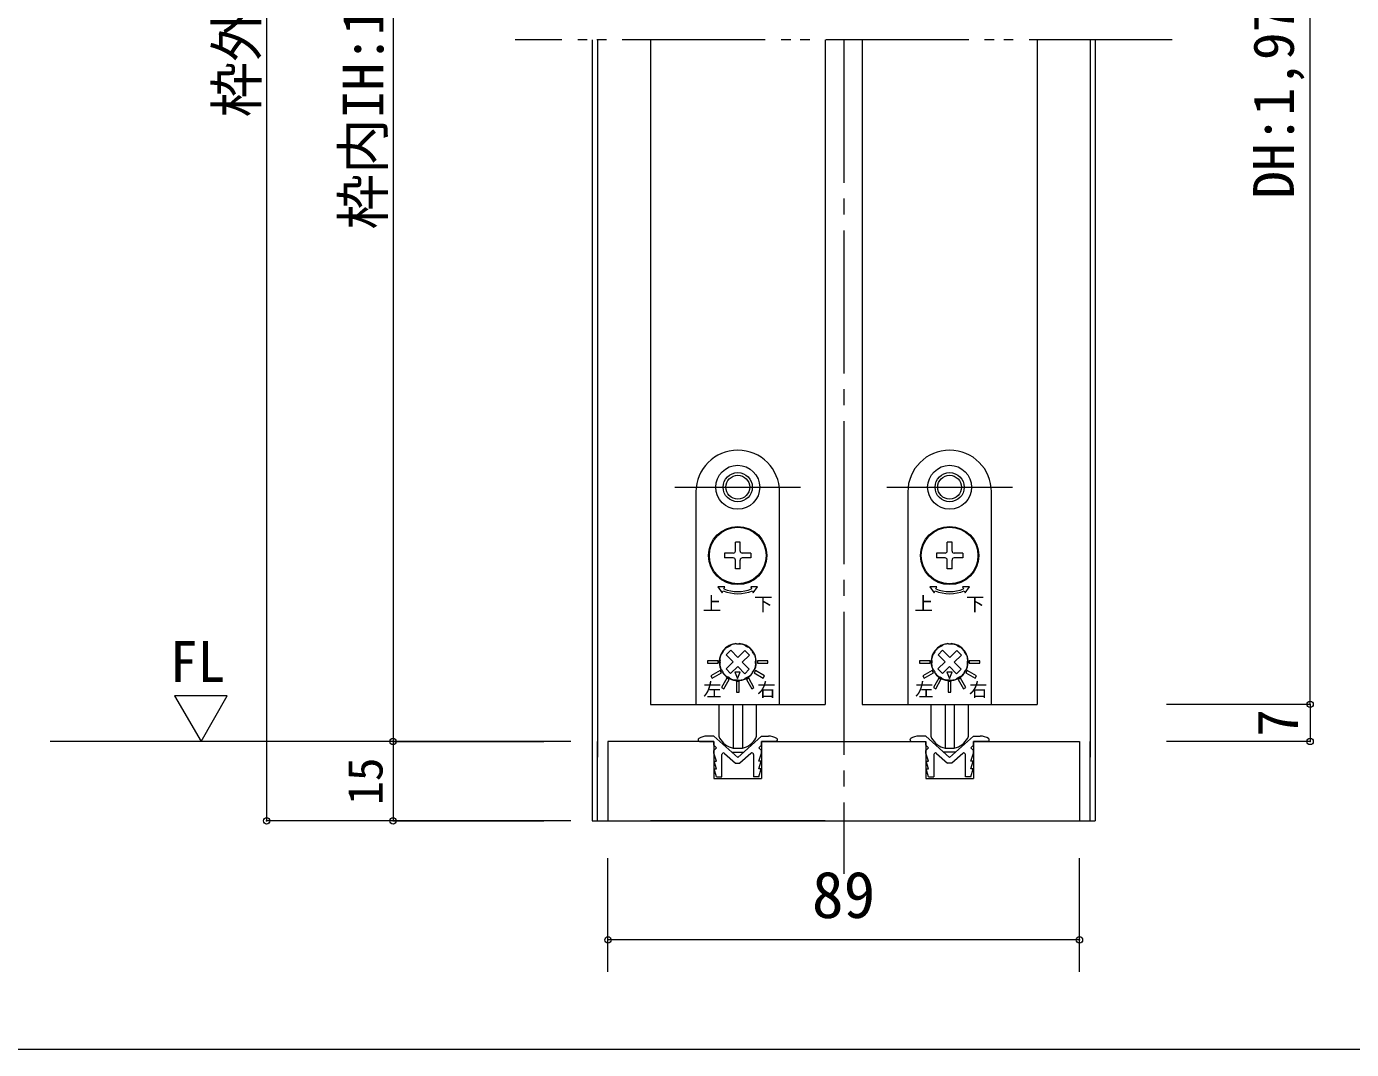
# Model space of a CAD drawing. Units: millimetres on the paper, enlarged 10 times, with parts at other scales. Extents: x -2000 to 2000, y -1385 to 1385.
# Drawn here: x -1346 to -512, y -68 to 576 of the extents above; entities that cross this region are included whole.
import ezdxf
from ezdxf.enums import TextEntityAlignment as Align

# ---------------------------------------------------------------- set-up
doc = ezdxf.new("R2010")
doc.units = ezdxf.units.MM
doc.header["$LTSCALE"] = 10
doc.header["$PDMODE"] = 32
doc.header["$PDSIZE"] = 4
for name, pattern in [('CHAIN2', [12, 9, -1, 1, -1]), ('DOUBLE_CHAIN2', [12.8, 9, -1, 0.6, -0.6, 0.6, -1]), ('USER1', [19.05, 12.7, -6.35])]:
    doc.linetypes.add(name, pattern=pattern)
for name, color, linetype, lineweight in [('1-0_H-SYM', 7, 'Continuous', 20), ('1-1_0', 7, 'Continuous', 20), ('2-0_18', 7, 'Continuous', 18), ('2-9', 7, 'Continuous', 18)]:
    doc.layers.add(name, color=color, linetype=linetype, lineweight=lineweight)
doc.styles.add('ＭＳ ゴシック', font='')
doc.styles.get('ＭＳ ゴシック').set_extended_font_data('MS Gothic')

msp = doc.modelspace()

# ---------------------------------------------------------------- linework, layer by layer
at = {"layer": '1-0_H-SYM'}
msp.add_lwpolyline([(380, -67.5), (-1950, -67.5), (-1950, 1335)], dxfattribs=at)
msp.add_lwpolyline([(380, -67.5), (-1950, -67.5), (-1950, 1335)], dxfattribs=at)
at = {"layer": '1-1_0'}
msp.add_lwpolyline([(380, -67.5), (-1950, -67.5), (-1950, 1335)], dxfattribs=at)
at = {"layer": '2-0_18', "color": 4, "lineweight": 9}
for p, q in [((-1194.86, 1060.22), (-1194.86, 76.41)), ((-1115.34, 940.22), (-1115.34, 116.37)), ((-538.3, 149.74), (-538.3, 913.56)), ((-1003.44, 126.41), (-1331.1, 126.41)), ((-1115.34, 126.41), (-1115.34, 76.41)), ((-1115.34, 126.41), (-1020.52, 126.41)), ((-1003.44, 76.41), (-1194.86, 76.41)), ((-1003.44, 76.41), (-1119.51, 76.41)), ((-1115.34, 76.41), (-1020.52, 76.41)), ((-980.11, -18.52), (-980.11, 52.87)), ((-683.44, -18.52), (-683.44, 52.87)), ((-683.44, 1.48), (-980.11, 1.48))]:
    msp.add_line(p, q, dxfattribs=at)
at = {"layer": '2-0_18', "lineweight": 20}
for p, q in [((-990.11, 568.07), (-990.11, 76.41)), ((-986.78, 568.07), (-986.78, 116.41)), ((-953.44, 568.07), (-953.44, 149.74)), ((-843.44, 568.07), (-843.44, 149.74)), ((-820.11, 568.07), (-820.11, 149.74)), ((-710.11, 568.07), (-710.11, 149.74)), ((-676.78, 568.07), (-676.78, 116.41)), ((-673.44, 568.07), (-673.44, 76.41)), ((-953.44, 149.74), (-843.44, 149.74)), ((-820.11, 149.74), (-710.11, 149.74)), ((-986.78, 76.41), (-986.78, 126.41)), ((-913.44, 126.41), (-980.11, 126.41)), ((-980.11, 126.41), (-980.11, 76.41)), ((-922.44, 126.41), (-913.44, 126.41)), ((-913.44, 129.74), (-917.73, 129.74)), ((-883.44, 129.74), (-879.16, 129.74)), ((-883.44, 126.41), (-883.44, 103.07)), ((-874.44, 126.41), (-883.44, 126.41)), ((-883.44, 126.41), (-780.11, 126.41)), ((-789.11, 126.41), (-780.11, 126.41)), ((-780.11, 129.74), (-784.4, 129.74)), ((-750.11, 129.74), (-745.82, 129.74)), ((-750.11, 126.41), (-750.11, 103.07)), ((-741.11, 126.41), (-750.11, 126.41)), ((-676.78, 76.41), (-676.78, 126.41)), ((-908.44, 104.07), (-908.44, 118.16)), ((-906.78, 118.91), (-899.84, 112.74)), ((-902.19, 119.74), (-894.69, 119.74)), ((-890.11, 118.91), (-897.05, 112.74)), ((-888.44, 118.16), (-888.44, 104.07)), ((-775.11, 118.16), (-775.11, 104.07)), ((-773.44, 118.91), (-766.5, 112.74)), ((-761.36, 119.74), (-768.86, 119.74)), ((-756.77, 118.91), (-763.72, 112.74)), ((-755.11, 104.07), (-755.11, 118.16)), ((-911.78, 104.07), (-913.28, 109.07)), ((-899.84, 112.74), (-897.05, 112.74)), ((-885.11, 104.07), (-883.61, 109.07)), ((-778.44, 104.07), (-779.94, 109.07)), ((-763.72, 112.74), (-766.5, 112.74)), ((-751.78, 104.07), (-750.28, 109.07)), ((-911.78, 104.07), (-908.44, 104.07)), ((-885.11, 104.07), (-888.44, 104.07)), ((-778.44, 104.07), (-775.11, 104.07)), ((-751.78, 104.07), (-755.11, 104.07)), ((-990.11, 76.41), (-673.44, 76.41)), ((-986.78, 76.41), (-676.78, 76.41)), ((-843.44, 76.41), (-953.44, 76.41))]:
    msp.add_line(p, q, dxfattribs=at)
at = {"layer": '2-0_18', "color": 2, "linetype": 'USER1'}
for p, q in [((-937.94, 286.41), (-858.94, 286.41)), ((-804.61, 286.41), (-725.61, 286.41))]:
    msp.add_line(p, q, dxfattribs=at)
at = {"layer": '2-0_18'}
for p, q in [((-924.78, 283.41), (-924.78, 149.74)), ((-872.11, 149.74), (-872.11, 283.41)), ((-791.44, 283.41), (-791.44, 149.74)), ((-738.78, 149.74), (-738.78, 283.41)), ((-896.94, 251.74), (-899.94, 251.74)), ((-899.94, 246.24), (-899.94, 251.74)), ((-896.94, 246.24), (-896.94, 251.74)), ((-763.61, 251.74), (-766.61, 251.74)), ((-766.61, 246.24), (-766.61, 251.74)), ((-763.61, 246.24), (-763.61, 251.74)), ((-901.28, 241.91), (-906.78, 241.91)), ((-890.11, 244.9), (-895.61, 244.9)), ((-890.11, 241.9), (-895.61, 241.9)), ((-890.11, 244.9), (-890.11, 241.9)), ((-767.94, 241.91), (-773.44, 241.91)), ((-756.78, 244.9), (-762.28, 244.9)), ((-756.78, 241.9), (-762.28, 241.9)), ((-756.78, 244.9), (-756.78, 241.9)), ((-899.94, 235.07), (-899.94, 240.57)), ((-896.94, 235.07), (-899.94, 235.07)), ((-896.94, 235.07), (-896.94, 240.57)), ((-766.61, 235.07), (-766.61, 240.57)), ((-763.61, 235.07), (-766.61, 235.07)), ((-763.61, 235.07), (-763.61, 240.57)), ((-898.41, 179.23), (-893.88, 183.66)), ((-765.07, 179.23), (-760.54, 183.66)), ((-905.8, 172.02), (-901.27, 176.44)), ((-901.27, 176.44), (-905.69, 180.97)), ((-772.47, 172.02), (-767.94, 176.44)), ((-767.94, 176.44), (-772.36, 180.97)), ((-903.01, 169.15), (-905.8, 172.02)), ((-903.01, 169.15), (-898.48, 173.58)), ((-894.05, 169.04), (-898.48, 173.58)), ((-891.19, 171.84), (-894.05, 169.04)), ((-769.68, 169.15), (-772.47, 172.02)), ((-769.68, 169.15), (-765.14, 173.58)), ((-760.72, 169.04), (-765.14, 173.58)), ((-757.86, 171.84), (-760.72, 169.04)), ((-924.78, 149.74), (-872.11, 149.74)), ((-910.11, 129.29), (-910.11, 149.74)), ((-901.36, 149.74), (-901.36, 122.23)), ((-895.53, 149.74), (-895.53, 122.23)), ((-886.78, 149.74), (-886.78, 129.29)), ((-791.44, 149.74), (-738.78, 149.74)), ((-776.78, 129.29), (-776.78, 149.74)), ((-768.03, 149.74), (-768.03, 122.23)), ((-762.19, 149.74), (-762.19, 122.23)), ((-753.44, 149.74), (-753.44, 129.29)), ((-901.36, 122.23), (-895.53, 122.23)), ((-768.03, 122.23), (-762.19, 122.23))]:
    msp.add_line(p, q, dxfattribs=at)
for points in [[(-901.28, 244.91), (-906.78, 244.91), (-906.78, 241.91)], [(-767.94, 244.91), (-773.44, 244.91), (-773.44, 241.91)], [(-907.12, 222.46), (-906.61, 223.7), (-910.94, 223.7), (-908.14, 220), (-907.63, 221.23)], [(-889.26, 221.23), (-888.75, 220), (-885.95, 223.7), (-890.28, 223.7), (-889.77, 222.46)], [(-773.78, 222.46), (-773.27, 223.7), (-777.6, 223.7), (-774.8, 220), (-774.29, 221.23)], [(-755.92, 221.23), (-755.41, 220), (-752.62, 223.7), (-756.95, 223.7), (-756.44, 222.46)], [(-898.41, 179.23), (-902.83, 183.77), (-905.69, 180.97)], [(-891.19, 171.84), (-895.61, 176.37), (-891.08, 180.79), (-893.88, 183.66)], [(-765.07, 179.23), (-769.5, 183.77), (-772.36, 180.97)], [(-757.86, 171.84), (-762.28, 176.37), (-757.75, 180.79), (-760.54, 183.66)]]:
    msp.add_lwpolyline(points, dxfattribs=at)
for points in [[(-917.44, 175.57), (-910.78, 175.57), (-910.78, 177.24), (-917.44, 177.24)], [(-879.44, 177.24), (-886.11, 177.24), (-886.11, 175.57), (-879.44, 175.57)], [(-784.11, 175.57), (-777.44, 175.57), (-777.44, 177.24), (-784.11, 177.24)], [(-746.11, 177.24), (-752.78, 177.24), (-752.78, 175.57), (-746.11, 175.57)], [(-914.48, 166.18), (-908.71, 169.52), (-909.54, 170.96), (-915.31, 167.63)], [(-898.57, 166.07), (-896.85, 170.05), (-900.19, 170.09)], [(-881.57, 167.63), (-887.34, 170.96), (-888.18, 169.52), (-882.4, 166.18)], [(-781.15, 166.18), (-775.37, 169.52), (-776.21, 170.96), (-781.98, 167.63)], [(-765.24, 166.07), (-763.52, 170.05), (-766.85, 170.09)], [(-748.24, 167.63), (-754.01, 170.96), (-754.84, 169.52), (-749.07, 166.18)], [(-907.22, 159.53), (-903.89, 165.31), (-905.33, 166.14), (-908.66, 160.37)], [(-897.61, 164.07), (-899.28, 164.07), (-899.28, 157.41), (-897.61, 157.41)], [(-888.22, 160.37), (-891.55, 166.14), (-893, 165.31), (-889.66, 159.53)], [(-773.89, 159.53), (-770.55, 165.31), (-772, 166.14), (-775.33, 160.37)], [(-764.28, 164.07), (-765.94, 164.07), (-765.94, 157.41), (-764.28, 157.41)], [(-754.89, 160.37), (-758.22, 166.14), (-759.66, 165.31), (-756.33, 159.53)]]:
    msp.add_lwpolyline(points, close=True, dxfattribs=at)
at = {"layer": '2-0_18', "color": 4, "lineweight": 9}
msp.add_lwpolyline([(-1236.17, 126.41), (-1219.68, 155.09), (-1252.87, 155.09)], close=True, dxfattribs=at)
at = {"layer": '2-0_18', "lineweight": 20}
for points in [[(-913.44, 129.74), (-898.44, 116.4), (-883.44, 129.74)], [(-913.44, 126.41), (-913.44, 103.07), (-883.44, 103.07)], [(-913.44, 119.07), (-913.44, 120.74), (-911.78, 122.4), (-913.44, 124.07), (-913.44, 126.41)], [(-883.44, 119.07), (-883.44, 120.74), (-885.11, 122.4), (-883.44, 124.07), (-883.44, 126.41)], [(-750.11, 129.74), (-765.11, 116.4), (-780.11, 129.74)], [(-780.11, 126.41), (-780.11, 103.07), (-750.11, 103.07)], [(-780.11, 119.07), (-780.11, 120.74), (-778.44, 122.4), (-780.11, 124.07), (-780.11, 126.41)], [(-750.11, 119.07), (-750.11, 120.74), (-751.78, 122.4), (-750.11, 124.07), (-750.11, 126.41)], [(-750.11, 126.41), (-683.44, 126.41), (-683.44, 76.41)], [(-913.28, 109.07), (-911.78, 109.07), (-913.28, 114.07), (-911.78, 114.07), (-913.44, 119.07)], [(-883.61, 109.07), (-885.11, 109.07), (-883.61, 114.07), (-885.11, 114.07), (-883.44, 119.07)], [(-779.94, 109.07), (-778.44, 109.07), (-779.94, 114.07), (-778.44, 114.07), (-780.11, 119.07)], [(-750.28, 109.07), (-751.78, 109.07), (-750.28, 114.07), (-751.78, 114.07), (-750.11, 119.07)]]:
    msp.add_lwpolyline(points, dxfattribs=at)
at = {"layer": '2-0_18'}
for centre, radius in [((-898.44, 286.41), 13.83), ((-765.11, 286.41), 13.83), ((-898.44, 286.41), 9.17), ((-898.44, 286.41), 7.5), ((-765.11, 286.41), 9.17), ((-765.11, 286.41), 7.5), ((-898.44, 243.41), 18.33), ((-898.44, 243.41), 17.83), ((-765.11, 243.41), 18.33), ((-765.11, 243.41), 17.83)]:
    msp.add_circle(centre, radius, dxfattribs=at)
for centre, radius, start, end in [((-898.44, 283.41), 26.33, 0, 180), ((-765.11, 283.41), 26.33, 0, 180), ((-901.28, 246.24), 1.33, 270, 360), ((-901.28, 240.57), 1.33, 360, 90), ((-895.61, 246.24), 1.33, 180, 270), ((-895.61, 240.57), 1.33, 90, 180), ((-767.94, 246.24), 1.33, 270, 360), ((-767.94, 240.57), 1.33, 360, 90), ((-762.28, 246.24), 1.33, 180, 270), ((-762.28, 240.57), 1.33, 90, 180), ((-898.44, 243.41), 24, 247.5, 292.5), ((-898.44, 243.41), 22.67, 247.5, 292.5), ((-765.11, 243.41), 24, 247.5, 292.5), ((-765.11, 243.41), 22.67, 247.5, 292.5), ((-898.44, 176.41), 11.67, 98.90298, 201.09702), ((-904.53, 181.85), 3.33, 138.17431, 168.71996), ((-898.44, 176.41), 11.5, 130.42431, 138.17431), ((-903.74, 182.62), 3.33, 99.87866, 130.42431), ((-898.44, 176.41), 11.17, 116.90028, 121.69834), ((-900.99, 184.16), 3.33, 108.17431, 138.71996), ((-898.44, 176.41), 11.5, 100.42431, 108.17431), ((-899.92, 184.44), 3.33, 69.87866, 100.42431), ((-899.89, 185.63), 2.33, 72.61143, 98.90298), ((-898.44, 190.24), 2.5, 252.61143, 287.38857), ((-898.44, 176.41), 11.17, 86.90028, 91.69834), ((-896.77, 184.4), 3.33, 78.17431, 108.71996), ((-897, 185.63), 2.33, 81.09702, 107.38857), ((-898.44, 176.41), 11.67, 338.90298, 81.09702), ((-898.44, 176.41), 11.5, 70.42431, 78.17431), ((-895.71, 184.1), 3.33, 39.87866, 70.42431), ((-898.44, 176.41), 11.17, 56.90028, 61.69834), ((-893, 182.49), 3.33, 48.17431, 78.71996), ((-898.44, 176.41), 11.5, 40.42431, 48.17431), ((-892.23, 181.7), 3.33, 9.87866, 40.42431), ((-765.11, 176.41), 11.67, 98.90298, 201.09702), ((-771.19, 181.85), 3.33, 138.17431, 168.71996), ((-765.11, 176.41), 11.5, 130.42431, 138.17431), ((-770.4, 182.62), 3.33, 99.87866, 130.42431), ((-765.11, 176.41), 11.17, 116.90028, 121.69834), ((-767.66, 184.16), 3.33, 108.17431, 138.71996), ((-765.11, 176.41), 11.5, 100.42431, 108.17431), ((-766.59, 184.44), 3.33, 69.87866, 100.42431), ((-766.55, 185.63), 2.33, 72.61143, 98.90298), ((-765.11, 190.24), 2.5, 252.61143, 287.38857), ((-765.11, 176.41), 11.17, 86.90028, 91.69834), ((-763.44, 184.4), 3.33, 78.17431, 108.71996), ((-763.66, 185.63), 2.33, 81.09702, 107.38857), ((-765.11, 176.41), 11.67, 338.90298, 81.09702), ((-765.11, 176.41), 11.5, 70.42431, 78.17431), ((-762.37, 184.1), 3.33, 39.87866, 70.42431), ((-765.11, 176.41), 11.17, 56.90028, 61.69834), ((-759.66, 182.49), 3.33, 48.17431, 78.71996), ((-765.11, 176.41), 11.5, 40.42431, 48.17431), ((-758.89, 181.7), 3.33, 9.87866, 40.42431), ((-906.47, 174.93), 3.33, 159.87866, 190.42431), ((-906.44, 178.08), 3.33, 168.17431, 198.71996), ((-898.44, 176.41), 11.5, 160.42431, 168.17431), ((-898.44, 176.41), 11.17, 176.90028, 181.69834), ((-906.14, 179.14), 3.33, 129.87866, 160.42431), ((-898.44, 176.41), 11.17, 146.90028, 151.69834), ((-898.44, 176.41), 11.17, 26.90028, 31.69834), ((-890.68, 178.95), 3.33, 18.17431, 48.71996), ((-898.44, 176.41), 11.5, 10.42431, 18.17431), ((-898.44, 176.41), 11.17, 356.90028, 1.69834), ((-890.45, 174.73), 3.33, 348.17431, 18.71996), ((-890.41, 177.88), 3.33, 339.87866, 10.42431), ((-773.14, 174.93), 3.33, 159.87866, 190.42431), ((-773.1, 178.08), 3.33, 168.17431, 198.71996), ((-765.11, 176.41), 11.5, 160.42431, 168.17431), ((-765.11, 176.41), 11.17, 176.90028, 181.69834), ((-772.8, 179.14), 3.33, 129.87866, 160.42431), ((-765.11, 176.41), 11.17, 146.90028, 151.69834), ((-765.11, 176.41), 11.17, 26.90028, 31.69834), ((-757.35, 178.95), 3.33, 18.17431, 48.71996), ((-765.11, 176.41), 11.5, 10.42431, 18.17431), ((-765.11, 176.41), 11.17, 356.90028, 1.69834), ((-757.12, 174.73), 3.33, 348.17431, 18.71996), ((-757.08, 177.88), 3.33, 339.87866, 10.42431), ((-898.44, 176.41), 11.5, 190.42431, 198.17431), ((-906.2, 173.86), 3.33, 198.17431, 228.71996), ((-907.15, 173.05), 2.33, 201.09702, 227.38857), ((-910.42, 169.49), 2.5, 12.61143, 47.38857), ((-898.44, 176.41), 11.17, 206.90028, 211.69834), ((-905.71, 170.54), 2.33, 192.61143, 218.90298), ((-904.66, 171.11), 3.33, 189.87866, 220.42431), ((-898.44, 176.41), 11.67, 218.90298, 321.09702), ((-898.44, 176.41), 11.5, 220.42431, 228.17431), ((-903.89, 170.32), 3.33, 228.17431, 258.71996), ((-898.44, 176.41), 11.17, 236.90028, 241.69834), ((-898.44, 176.41), 11.17, 296.90028, 301.69834), ((-893.15, 170.19), 3.33, 279.87866, 310.42431), ((-898.44, 176.41), 11.5, 310.42431, 318.17431), ((-892.36, 170.96), 3.33, 318.17431, 348.71996), ((-891.18, 170.54), 2.33, 321.09702, 347.38857), ((-898.44, 176.41), 11.17, 326.90028, 331.69834), ((-886.46, 169.49), 2.5, 132.61143, 167.38857), ((-890.75, 173.67), 3.33, 309.87866, 340.42431), ((-889.73, 173.05), 2.33, 312.61143, 338.90298), ((-898.44, 176.41), 11.5, 340.42431, 348.17431), ((-765.11, 176.41), 11.5, 190.42431, 198.17431), ((-772.87, 173.86), 3.33, 198.17431, 228.71996), ((-773.82, 173.05), 2.33, 201.09702, 227.38857), ((-777.09, 169.49), 2.5, 12.61143, 47.38857), ((-765.11, 176.41), 11.17, 206.90028, 211.69834), ((-772.37, 170.54), 2.33, 192.61143, 218.90298), ((-771.33, 171.11), 3.33, 189.87866, 220.42431), ((-765.11, 176.41), 11.67, 218.90298, 321.09702), ((-765.11, 176.41), 11.5, 220.42431, 228.17431), ((-770.56, 170.32), 3.33, 228.17431, 258.71996), ((-765.11, 176.41), 11.17, 236.90028, 241.69834), ((-765.11, 176.41), 11.17, 296.90028, 301.69834), ((-759.81, 170.19), 3.33, 279.87866, 310.42431), ((-765.11, 176.41), 11.5, 310.42431, 318.17431), ((-759.02, 170.96), 3.33, 318.17431, 348.71996), ((-757.85, 170.54), 2.33, 321.09702, 347.38857), ((-765.11, 176.41), 11.17, 326.90028, 331.69834), ((-753.13, 169.49), 2.5, 132.61143, 167.38857), ((-757.41, 173.67), 3.33, 309.87866, 340.42431), ((-756.4, 173.05), 2.33, 312.61143, 338.90298), ((-765.11, 176.41), 11.5, 340.42431, 348.17431), ((-901.18, 168.71), 3.33, 219.87866, 250.42431), ((-898.44, 176.41), 11.5, 250.42431, 258.17431), ((-900.12, 168.41), 3.33, 258.17431, 288.71996), ((-898.44, 176.41), 11.17, 266.90028, 271.69834), ((-896.96, 168.37), 3.33, 249.87866, 280.42431), ((-898.44, 176.41), 11.5, 280.42431, 288.17431), ((-895.9, 168.65), 3.33, 288.17431, 318.71996), ((-767.85, 168.71), 3.33, 219.87866, 250.42431), ((-765.11, 176.41), 11.5, 250.42431, 258.17431), ((-766.78, 168.41), 3.33, 258.17431, 288.71996), ((-765.11, 176.41), 11.17, 266.90028, 271.69834), ((-763.63, 168.37), 3.33, 249.87866, 280.42431), ((-765.11, 176.41), 11.5, 280.42431, 288.17431), ((-762.56, 168.65), 3.33, 288.17431, 318.71996), ((-908.44, 129.29), 1.67, 180, 210.56067), ((-898.4, 135.23), 13.33, 210.56067, 257.16143), ((-898.49, 135.23), 13.33, 282.83857, 329.43933), ((-888.44, 129.29), 1.67, 329.43933, 360), ((-775.11, 129.29), 1.67, 180, 210.56067), ((-765.06, 135.23), 13.33, 210.56067, 257.16143), ((-765.16, 135.23), 13.33, 282.83857, 329.43933), ((-755.11, 129.29), 1.67, 329.43933, 360)]:
    msp.add_arc(centre, radius, start, end, dxfattribs=at)
at = {"layer": '2-0_18', "lineweight": 20}
for centre, radius, start, end in [((-922.44, 127.4), 1, 121.58633, 270), ((-917.73, 119.74), 10, 90, 121.58633), ((-879.16, 119.74), 10, 58.41365, 90), ((-874.44, 127.4), 1, 270, 58.41365), ((-789.11, 127.4), 1, 121.58633, 270), ((-784.4, 119.74), 10, 90, 121.58633), ((-745.82, 119.74), 10, 58.41365, 90), ((-741.11, 127.4), 1, 270, 58.41365), ((-907.44, 118.16), 1, 48.36646, 180), ((-889.44, 118.16), 1, 0, 131.63353), ((-774.11, 118.16), 1, 48.36646, 180), ((-756.11, 118.16), 1, 0, 131.63353)]:
    msp.add_arc(centre, radius, start, end, dxfattribs=at)
at = {"layer": '2-0_18', "color": 4}
for p in [(-1115.34, 126.41), (-1194.86, 76.41), (-1115.34, 76.41), (-980.11, 1.48), (-683.44, 1.48)]:
    msp.add_point(p, dxfattribs=at)
at = {"layer": '2-9', "linetype": 'DOUBLE_CHAIN2', "lineweight": 20}
msp.add_line((-625.11, 568.07), (-1038.44, 568.07), dxfattribs=at)
at = {"layer": '2-9', "color": 4, "linetype": 'CHAIN2', "lineweight": 9}
msp.add_line((-831.78, 568.07), (-831.78, 43.07), dxfattribs=at)
at = {"layer": '2-9', "color": 4, "lineweight": 9}
for p, q in [((-538.3, 149.74), (-628.59, 149.74)), ((-538.3, 149.74), (-538.3, 126.41)), ((-538.3, 126.41), (-628.59, 126.41))]:
    msp.add_line(p, q, dxfattribs=at)
at = {"layer": '2-9', "color": 4}
for p in [(-538.3, 149.74), (-538.3, 126.41)]:
    msp.add_point(p, dxfattribs=at)

# ---------------------------------------------------------------- texts
at = {"layer": '2-0_18', "style": 'ＭＳ ゴシック'}
for s, height, p in [('枠外H:2,036', 25.66, (-1193.19, 519.16)), ('枠内IH:1,985', 25.66, (-1113.68, 448.59)), ('DH:1,970', 25.66, (-540.81, 467.98)), ('15', 21.99, (-1115.34, 86.41))]:
    msp.add_text(s, height=height, rotation=90, dxfattribs=at).set_placement(p, align=Align.BOTTOM_LEFT)
for s, height, p in [('上', 8.55, (-920.52, 206.35)), ('下', 8.55, (-888.2, 206.09)), ('上', 8.55, (-787.19, 206.35)), ('下', 8.55, (-754.86, 206.09)), ('FL', 25.66, (-1255.83, 156.2)), ('左', 8.55, (-920.21, 152.17)), ('右', 8.55, (-886.23, 152.09)), ('左', 8.55, (-786.87, 152.17)), ('右', 8.55, (-752.9, 152.09)), ('89', 29.33, (-851.78, 6.48))]:
    msp.add_text(s, height=height, dxfattribs=at).set_placement(p, align=Align.BOTTOM_LEFT)
at = {"layer": '2-9', "style": 'ＭＳ ゴシック'}
msp.add_text('7', height=25.66, rotation=90, dxfattribs=at).set_placement((-538.3, 129.32), align=Align.BOTTOM_LEFT)

doc.saveas('drawing.dxf')
